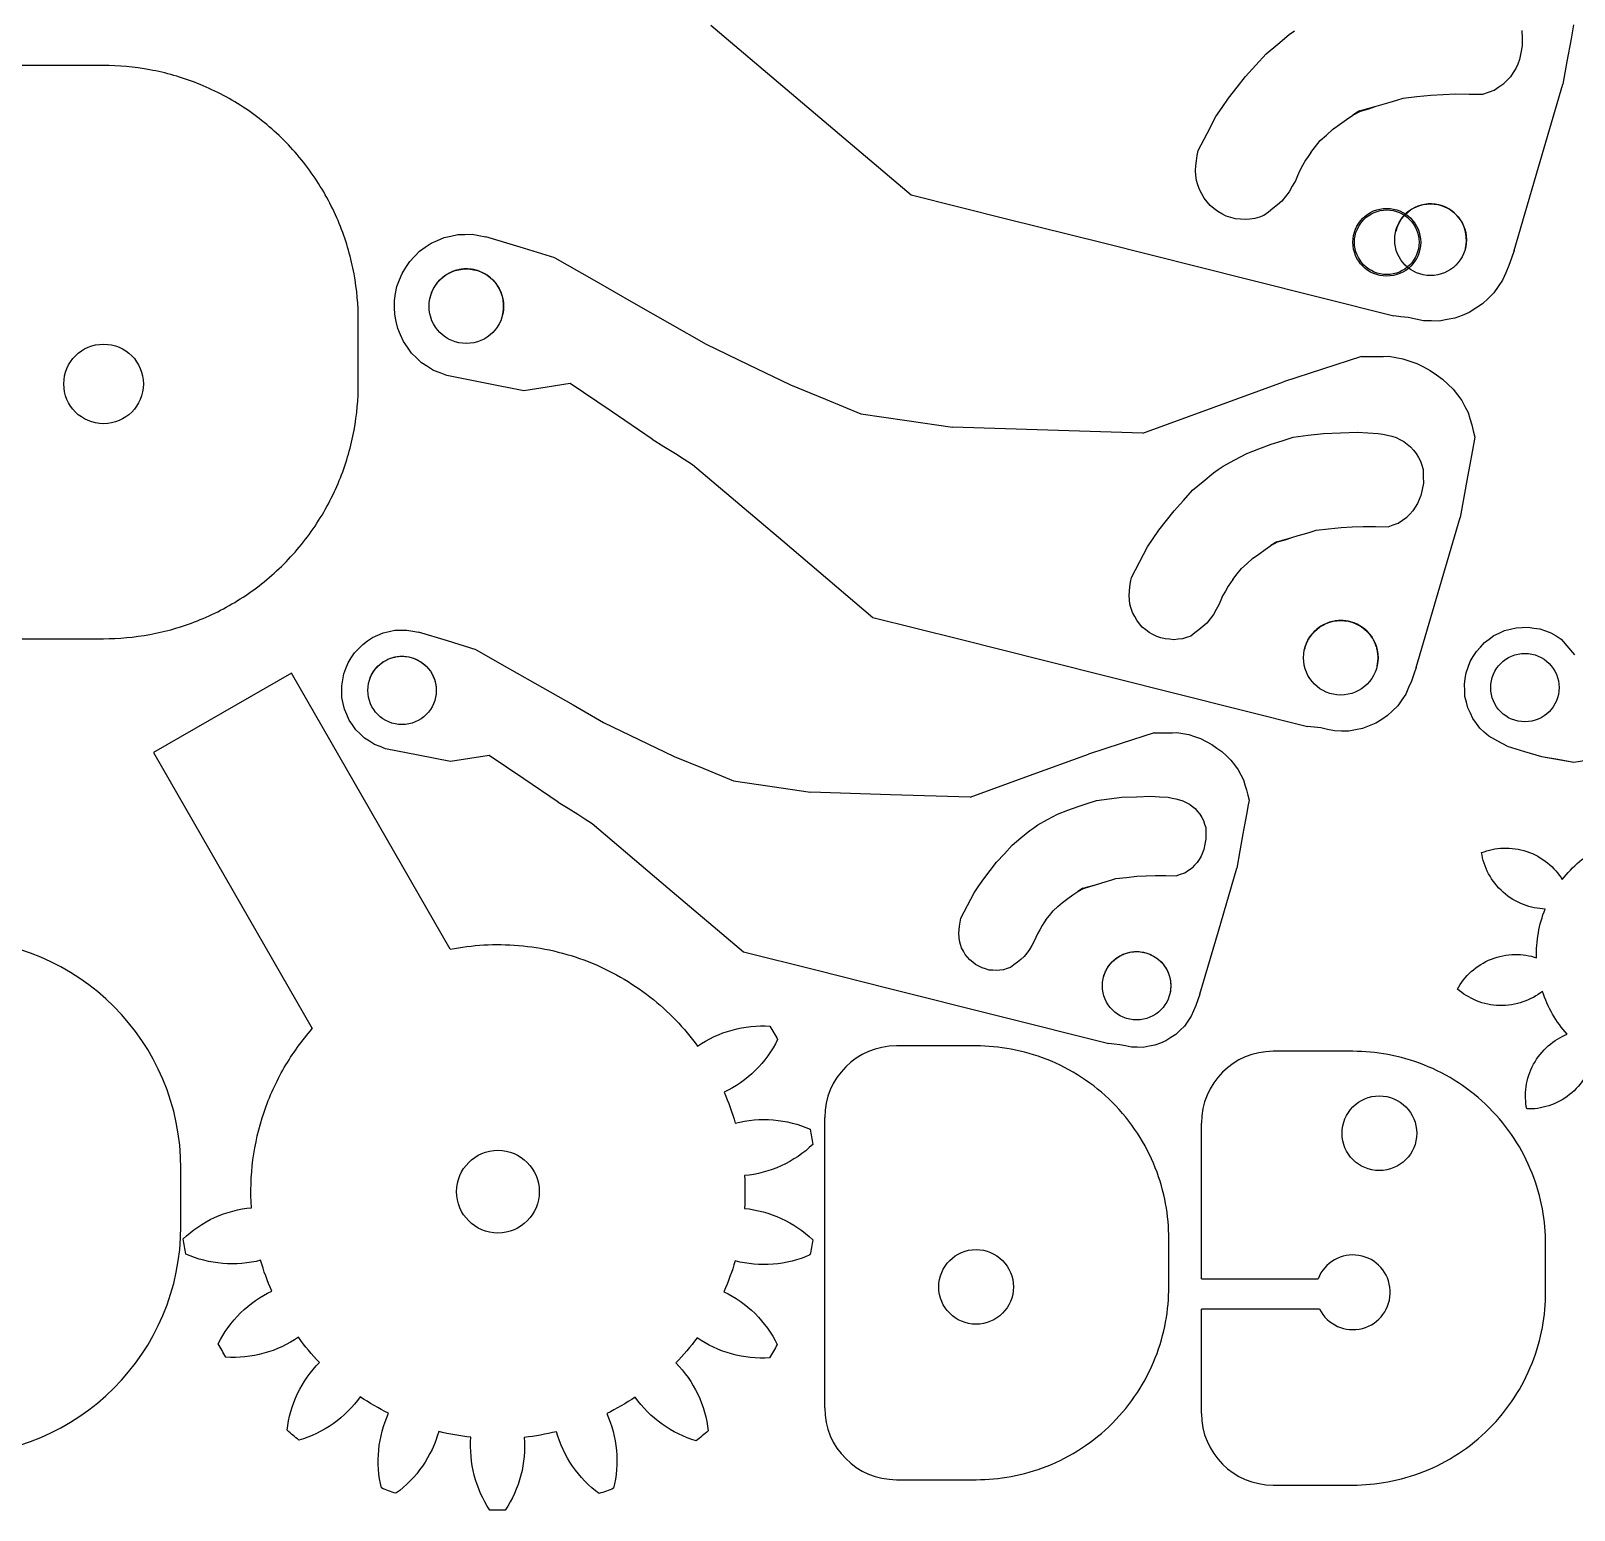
# Model space of a CAD drawing. Header units: inches. Extents: x 1.09 to 8.83, y 12.33 to 17.56.
# Drawn here: x 3.824 to 6.515, y 12.371 to 14.949 of the extents above; entities that cross this region are included whole.
import ezdxf

# ---------------------------------------------------------------- set-up
doc = ezdxf.new("R2010")
doc.units = ezdxf.units.IN
doc.header["$MEASUREMENT"] = 0
doc.linetypes.add('CENTERX2', pattern=[0.8, 0.5, -0.1, 0.1, -0.1])

msp = doc.modelspace()

# ---------------------------------------------------------------- linework, layer by layer
at = {"color": 7, "linetype": 'Continuous', "lineweight": 25}
for p, q in [((5.0098, 14.9588), (5.1844, 14.811)), ((6.5137, 14.9593), (6.5093, 14.9349)), ((5.9978, 14.9259), (6.018, 14.9428)), ((6.018, 14.9428), (6.0272, 14.9492)), ((6.4237, 14.9494), (6.4239, 14.9361)), ((6.4239, 14.9361), (6.424, 14.9228)), ((6.5093, 14.9349), (6.5021, 14.8956)), ((5.9596, 14.8893), (5.9775, 14.909)), ((5.9775, 14.909), (5.9978, 14.9259)), ((6.4217, 14.9109), (6.4193, 14.8991)), ((6.424, 14.9228), (6.4217, 14.9109)), ((3.9511, 14.8886), (3.7611, 14.8886)), ((5.9417, 14.8695), (5.9596, 14.8893)), ((6.413, 14.8833), (6.4084, 14.8762)), ((6.4162, 14.8912), (6.413, 14.8833)), ((6.4193, 14.8991), (6.4162, 14.8912)), ((6.5021, 14.8956), (6.495, 14.8563)), ((5.9123, 14.8318), (5.927, 14.8507)), ((5.927, 14.8507), (5.9417, 14.8695)), ((6.375, 14.8455), (6.3835, 14.8512)), ((6.3835, 14.8512), (6.3919, 14.857)), ((6.3978, 14.8631), (6.3919, 14.857)), ((6.4038, 14.8691), (6.3978, 14.8631)), ((6.4084, 14.8762), (6.4038, 14.8691)), ((6.4526, 14.7112), (6.495, 14.8563)), ((5.9012, 14.8156), (5.9123, 14.8318)), ((6.1819, 14.8213), (6.1941, 14.8248)), ((6.1941, 14.8248), (6.2053, 14.8284)), ((6.2053, 14.8284), (6.2164, 14.8319)), ((6.2164, 14.8319), (6.2406, 14.8345)), ((6.2406, 14.8345), (6.2649, 14.8371)), ((6.2649, 14.8371), (6.2863, 14.8381)), ((6.2863, 14.8381), (6.3077, 14.839)), ((6.3077, 14.839), (6.3317, 14.8388)), ((6.3317, 14.8388), (6.3556, 14.8386)), ((6.3556, 14.8386), (6.3653, 14.8421)), ((6.3653, 14.8421), (6.375, 14.8455)), ((5.1844, 14.811), (5.3589, 14.6633)), ((5.8747, 14.7701), (5.89, 14.7995)), ((5.89, 14.7995), (5.9012, 14.8156)), ((6.1176, 14.7948), (6.129, 14.8022)), ((6.1404, 14.8096), (6.129, 14.8022)), ((6.129, 14.8022), (6.1419, 14.8093)), ((6.1404, 14.8096), (6.1696, 14.8178)), ((6.1404, 14.8096), (6.1419, 14.8093)), ((6.1419, 14.8093), (6.1565, 14.8134)), ((6.1565, 14.8134), (6.1696, 14.8178)), ((6.1696, 14.8178), (6.1819, 14.8213)), ((5.8593, 14.7407), (5.8747, 14.7701)), ((6.0828, 14.7674), (6.0935, 14.7769)), ((6.0935, 14.7769), (6.1056, 14.7859)), ((6.1056, 14.7859), (6.1176, 14.7948)), ((6.0554, 14.7368), (6.0637, 14.7474)), ((6.0637, 14.7474), (6.0721, 14.7579)), ((6.0721, 14.7579), (6.0828, 14.7674)), ((5.8553, 14.7138), (5.856, 14.7223)), ((5.856, 14.7223), (5.8577, 14.7315)), ((5.8577, 14.7315), (5.8593, 14.7407)), ((6.0465, 14.7237), (6.041, 14.7142)), ((6.0509, 14.7302), (6.0465, 14.7237)), ((6.0554, 14.7368), (6.0509, 14.7302)), ((5.8545, 14.7054), (5.8553, 14.7138)), ((5.8554, 14.697), (5.8545, 14.7054)), ((5.8563, 14.6885), (5.8554, 14.697)), ((6.0321, 14.6962), (6.0286, 14.6878)), ((6.0356, 14.7047), (6.0321, 14.6962)), ((6.041, 14.7142), (6.0356, 14.7047)), ((6.4102, 14.5662), (6.4526, 14.7112)), ((5.3589, 14.6633), (5.5253, 14.6216)), ((5.8588, 14.6804), (5.8563, 14.6885)), ((5.8613, 14.6723), (5.8588, 14.6804)), ((5.8654, 14.6649), (5.8613, 14.6723)), ((5.8694, 14.6575), (5.8654, 14.6649)), ((6.0178, 14.6685), (6.0114, 14.6604)), ((6.0232, 14.6782), (6.0178, 14.6685)), ((6.0286, 14.6878), (6.0232, 14.6782)), ((5.8748, 14.651), (5.8694, 14.6575)), ((5.8802, 14.6445), (5.8748, 14.651)), ((5.8867, 14.6392), (5.8802, 14.6445)), ((5.8933, 14.6339), (5.8867, 14.6392)), ((5.9896, 14.6394), (5.9817, 14.6333)), ((5.9972, 14.6458), (5.9896, 14.6394)), ((6.0049, 14.6523), (5.9972, 14.6458)), ((6.0114, 14.6604), (6.0049, 14.6523)), ((5.5253, 14.6216), (5.6918, 14.5799)), ((5.9007, 14.63), (5.8933, 14.6339)), ((5.9082, 14.6261), (5.9007, 14.63)), ((5.9163, 14.6238), (5.9082, 14.6261)), ((5.9243, 14.6214), (5.9163, 14.6238)), ((5.9327, 14.6207), (5.9243, 14.6214)), ((5.9411, 14.62), (5.9327, 14.6207)), ((5.9495, 14.621), (5.9411, 14.62)), ((5.9578, 14.6219), (5.9495, 14.621)), ((5.9659, 14.6245), (5.9578, 14.6219)), ((5.9739, 14.6271), (5.9659, 14.6245)), ((5.9817, 14.6333), (5.9739, 14.6271)), ((4.522, 14.5788), (4.5333, 14.5838)), ((4.5333, 14.5838), (4.5446, 14.5887)), ((4.5446, 14.5887), (4.5566, 14.5913)), ((4.5566, 14.5913), (4.5687, 14.594)), ((4.5687, 14.594), (4.581, 14.5942)), ((4.581, 14.5942), (4.5933, 14.5944)), ((4.5933, 14.5944), (4.6054, 14.5923)), ((4.6054, 14.5923), (4.6176, 14.5901)), ((4.6775, 14.5719), (4.6176, 14.5901)), ((4.5018, 14.5648), (4.4847, 14.547)), ((4.4847, 14.547), (4.4932, 14.5559)), ((4.4932, 14.5559), (4.5018, 14.5648)), ((4.5018, 14.5648), (4.5119, 14.5718)), ((4.5119, 14.5718), (4.522, 14.5788)), ((4.7374, 14.5536), (4.6775, 14.5719)), ((5.6918, 14.5799), (5.9459, 14.5161)), ((6.4102, 14.5662), (6.4055, 14.553)), ((4.4714, 14.5263), (4.478, 14.5366)), ((4.478, 14.5366), (4.4847, 14.547)), ((4.478, 14.5366), (4.4847, 14.547)), ((4.4847, 14.547), (4.4847, 14.547)), ((4.7374, 14.5536), (4.8061, 14.5143)), ((6.4007, 14.5399), (6.3953, 14.5273)), ((6.4055, 14.553), (6.4007, 14.5399)), ((4.4602, 14.4912), (4.4624, 14.5033)), ((4.4624, 14.5033), (4.4669, 14.5148)), ((4.4669, 14.5148), (4.4714, 14.5263)), ((4.8061, 14.5143), (4.8748, 14.4751)), ((5.9459, 14.5161), (6.2, 14.4523)), ((6.3822, 14.5035), (6.3744, 14.4922)), ((6.3899, 14.5147), (6.3822, 14.5035)), ((6.3953, 14.5273), (6.3899, 14.5147)), ((4.4581, 14.4791), (4.4602, 14.4912)), ((4.4583, 14.4667), (4.4581, 14.4791)), ((4.8748, 14.4751), (4.9382, 14.439)), ((6.3646, 14.4827), (6.3548, 14.4731)), ((6.3744, 14.4922), (6.3646, 14.4827)), ((4.4585, 14.4544), (4.4583, 14.4667)), ((4.4612, 14.4424), (4.4585, 14.4544)), ((6.2127, 14.4508), (6.2, 14.4523)), ((6.2255, 14.4493), (6.2127, 14.4508)), ((6.2388, 14.4464), (6.2255, 14.4493)), ((6.3065, 14.4481), (6.293, 14.4457)), ((6.3192, 14.4532), (6.3065, 14.4481)), ((6.3319, 14.4583), (6.3192, 14.4532)), ((6.3433, 14.4657), (6.3319, 14.4583)), ((6.3548, 14.4731), (6.3433, 14.4657)), ((4.3951, 14.3336), (4.3951, 14.4446)), ((4.4638, 14.4304), (4.4612, 14.4424)), ((4.4687, 14.4191), (4.4638, 14.4304)), ((4.9382, 14.439), (5.0016, 14.403)), ((6.2522, 14.4435), (6.2388, 14.4464)), ((6.2659, 14.4434), (6.2522, 14.4435)), ((6.2796, 14.4432), (6.2659, 14.4434)), ((6.293, 14.4457), (6.2796, 14.4432)), ((4.4737, 14.4078), (4.4687, 14.4191)), ((4.4807, 14.3977), (4.4737, 14.4078)), ((4.4877, 14.3875), (4.4807, 14.3977)), ((5.0016, 14.403), (5.075, 14.3675)), ((4.4966, 14.379), (4.4877, 14.3875)), ((4.5055, 14.3705), (4.4966, 14.379)), ((4.5159, 14.3638), (4.5055, 14.3705)), ((5.075, 14.3675), (5.1484, 14.332)), ((6.1439, 14.3812), (6.0759, 14.3592)), ((6.1439, 14.3812), (6.1586, 14.3812)), ((6.1586, 14.3812), (6.1734, 14.3812)), ((6.1734, 14.3812), (6.1824, 14.3815)), ((6.1824, 14.3815), (6.1914, 14.3818)), ((6.1914, 14.3818), (6.2037, 14.3796)), ((6.2037, 14.3796), (6.216, 14.3775)), ((6.216, 14.3775), (6.2282, 14.3733)), ((6.2282, 14.3733), (6.2404, 14.3692)), ((6.2404, 14.3692), (6.252, 14.3632)), ((4.5262, 14.3572), (4.5159, 14.3638)), ((4.5377, 14.3527), (4.5262, 14.3572)), ((4.5492, 14.3482), (4.5377, 14.3527)), ((4.6165, 14.335), (4.5492, 14.3482)), ((6.0759, 14.3592), (6.0079, 14.3371)), ((6.252, 14.3632), (6.2637, 14.3572)), ((6.2637, 14.3572), (6.2744, 14.3497)), ((6.2744, 14.3497), (6.285, 14.3421)), ((6.285, 14.3421), (6.2943, 14.3332)), ((4.6839, 14.3218), (4.6165, 14.335)), ((4.7241, 14.328), (4.6839, 14.3218)), ((4.7642, 14.3343), (4.7241, 14.328)), ((4.8358, 14.2859), (4.7642, 14.3343)), ((5.1484, 14.332), (5.2098, 14.3069)), ((5.8852, 14.2924), (6.0079, 14.3371)), ((6.2943, 14.3332), (6.3036, 14.3244)), ((6.3036, 14.3244), (6.3111, 14.3145)), ((6.3111, 14.3145), (6.3186, 14.3047)), ((4.9074, 14.2374), (4.8358, 14.2859)), ((5.2098, 14.3069), (5.2712, 14.2818)), ((5.7626, 14.2477), (5.8852, 14.2924)), ((6.3186, 14.3047), (6.3241, 14.2942)), ((6.3241, 14.2942), (6.3296, 14.2838)), ((5.2712, 14.2818), (5.3512, 14.2699)), ((5.3512, 14.2699), (5.4312, 14.258)), ((6.3296, 14.2838), (6.3328, 14.2732)), ((6.3328, 14.2732), (6.336, 14.2626)), ((6.336, 14.2626), (6.3386, 14.2519)), ((4.9074, 14.2374), (4.9278, 14.2248)), ((5.5969, 14.2528), (5.4312, 14.258)), ((5.7626, 14.2477), (5.5969, 14.2528)), ((5.9863, 14.2284), (6.0055, 14.2346)), ((6.0055, 14.2346), (6.0248, 14.2409)), ((6.0248, 14.2409), (6.0511, 14.2442)), ((6.0511, 14.2442), (6.0775, 14.2475)), ((6.0775, 14.2475), (6.1074, 14.2486)), ((6.1074, 14.2486), (6.1372, 14.2496)), ((6.1372, 14.2496), (6.1552, 14.2485)), ((6.1552, 14.2485), (6.1732, 14.2473)), ((6.1732, 14.2473), (6.1814, 14.2459)), ((6.1814, 14.2459), (6.1895, 14.2445)), ((6.1895, 14.2445), (6.1968, 14.2424)), ((6.1968, 14.2424), (6.2041, 14.2404)), ((6.2041, 14.2404), (6.2108, 14.2369)), ((6.2108, 14.2369), (6.2176, 14.2334)), ((6.2176, 14.2334), (6.2235, 14.2287)), ((6.3386, 14.2519), (6.3413, 14.2411)), ((6.3413, 14.2411), (6.3389, 14.2283)), ((4.9278, 14.2248), (4.9482, 14.2122)), ((4.9482, 14.2122), (4.963, 14.2026)), ((5.9232, 14.2014), (5.9439, 14.2126)), ((5.9439, 14.2126), (5.9651, 14.2205)), ((5.9651, 14.2205), (5.9863, 14.2284)), ((6.2235, 14.2287), (6.2295, 14.224)), ((6.2295, 14.224), (6.2344, 14.2182)), ((6.2344, 14.2182), (6.2393, 14.2124)), ((6.2393, 14.2124), (6.243, 14.2057)), ((6.243, 14.2057), (6.2468, 14.1991)), ((6.3366, 14.2155), (6.3326, 14.1935)), ((6.3389, 14.2283), (6.3366, 14.2155)), ((4.963, 14.2026), (4.9777, 14.193)), ((4.9777, 14.193), (5.1349, 14.0599)), ((5.8677, 14.1634), (5.886, 14.1786)), ((5.886, 14.1786), (5.8943, 14.1844)), ((5.8943, 14.1844), (5.9026, 14.1902)), ((5.9026, 14.1902), (5.9232, 14.2014)), ((6.2468, 14.1991), (6.2491, 14.1918)), ((6.2491, 14.1918), (6.2515, 14.1845)), ((6.2515, 14.1845), (6.2516, 14.1725)), ((6.3326, 14.1935), (6.3286, 14.1715)), ((5.8495, 14.1482), (5.8677, 14.1634)), ((6.2518, 14.1606), (6.2497, 14.1499)), ((6.2516, 14.1725), (6.2518, 14.1606)), ((6.3286, 14.1715), (6.3221, 14.1361)), ((5.8172, 14.1126), (5.8334, 14.1304)), ((5.8334, 14.1304), (5.8495, 14.1482)), ((6.2418, 14.1251), (6.2377, 14.1187)), ((6.2447, 14.1322), (6.2418, 14.1251)), ((6.2475, 14.1393), (6.2447, 14.1322)), ((6.2497, 14.1499), (6.2475, 14.1393)), ((6.3221, 14.1361), (6.3157, 14.1007)), ((5.804, 14.0956), (5.8172, 14.1126)), ((6.2152, 14.0961), (6.2229, 14.1013)), ((6.2282, 14.1068), (6.2229, 14.1013)), ((6.2335, 14.1122), (6.2282, 14.1068)), ((6.2377, 14.1187), (6.2335, 14.1122)), ((6.2775, 13.97), (6.3157, 14.1007)), ((5.7807, 14.0641), (5.7908, 14.0786)), ((5.7908, 14.0786), (5.804, 14.0956)), ((6.0336, 14.0692), (6.0446, 14.0724)), ((6.0446, 14.0724), (6.0547, 14.0755)), ((6.0547, 14.0755), (6.0647, 14.0787)), ((6.0647, 14.0787), (6.0866, 14.0811)), ((6.0866, 14.0811), (6.1084, 14.0834)), ((6.1084, 14.0834), (6.1277, 14.0843)), ((6.1277, 14.0843), (6.147, 14.0851)), ((6.147, 14.0851), (6.1686, 14.0849)), ((6.1686, 14.0849), (6.1902, 14.0848)), ((6.1902, 14.0848), (6.1989, 14.0879)), ((6.1989, 14.0879), (6.2076, 14.0909)), ((6.2076, 14.0909), (6.2152, 14.0961)), ((5.1349, 14.0599), (5.2922, 13.9268)), ((5.7568, 14.023), (5.7707, 14.0495)), ((5.7707, 14.0495), (5.7807, 14.0641)), ((5.9649, 14.0372), (5.9757, 14.0452)), ((5.9757, 14.0452), (5.986, 14.0519)), ((5.9963, 14.0586), (5.986, 14.0519)), ((5.986, 14.0519), (5.9976, 14.0584)), ((5.9963, 14.0586), (6.0225, 14.066)), ((5.9963, 14.0586), (5.9976, 14.0584)), ((5.9976, 14.0584), (6.0108, 14.0621)), ((6.0108, 14.0621), (6.0225, 14.066)), ((6.0225, 14.066), (6.0336, 14.0692)), ((5.743, 13.9965), (5.7568, 14.023)), ((5.9347, 14.0121), (5.9444, 14.0206)), ((5.9444, 14.0206), (5.954, 14.0292)), ((5.954, 14.0292), (5.9649, 14.0372)), ((5.7415, 13.9883), (5.743, 13.9965)), ((5.9196, 13.993), (5.9156, 13.9871)), ((5.9196, 13.993), (5.9272, 14.0026)), ((5.9272, 14.0026), (5.9347, 14.0121)), ((5.7387, 13.9647), (5.7394, 13.9724)), ((5.7395, 13.9571), (5.7387, 13.9647)), ((5.7394, 13.9724), (5.7401, 13.98)), ((5.7401, 13.98), (5.7415, 13.9883)), ((5.9019, 13.9641), (5.8987, 13.9565)), ((5.9067, 13.9727), (5.9019, 13.9641)), ((5.9116, 13.9812), (5.9067, 13.9727)), ((5.9156, 13.9871), (5.9116, 13.9812)), ((6.2393, 13.8393), (6.2775, 13.97)), ((5.7403, 13.9495), (5.7395, 13.9571)), ((5.7426, 13.9423), (5.7403, 13.9495)), ((5.7448, 13.935), (5.7426, 13.9423)), ((5.8907, 13.9402), (5.8858, 13.9315)), ((5.8955, 13.9489), (5.8907, 13.9402)), ((5.8987, 13.9565), (5.8955, 13.9489)), ((5.2922, 13.9268), (5.4421, 13.8892)), ((5.7485, 13.9283), (5.7448, 13.935)), ((5.7521, 13.9216), (5.7485, 13.9283)), ((5.7569, 13.9157), (5.7521, 13.9216)), ((5.7618, 13.9099), (5.7569, 13.9157)), ((5.7677, 13.9051), (5.7618, 13.9099)), ((5.8673, 13.9111), (5.8604, 13.9053)), ((5.8742, 13.9169), (5.8673, 13.9111)), ((5.88, 13.9242), (5.8742, 13.9169)), ((5.8858, 13.9315), (5.88, 13.9242)), ((6.4136, 13.9088), (6.4239, 13.9093)), ((6.4239, 13.9093), (6.4343, 13.9097)), ((6.4343, 13.9097), (6.4445, 13.9082)), ((3.1741, 13.8896), (3.9511, 13.8896)), ((4.4028, 13.8797), (4.4113, 13.8856)), ((4.4113, 13.8856), (4.4198, 13.8915)), ((4.4198, 13.8915), (4.4293, 13.8957)), ((4.4293, 13.8957), (4.4387, 13.8998)), ((4.4387, 13.8998), (4.4489, 13.902)), ((4.4489, 13.902), (4.459, 13.9042)), ((4.459, 13.9042), (4.4693, 13.9044)), ((4.4693, 13.9044), (4.4797, 13.9046)), ((4.4797, 13.9046), (4.4899, 13.9028)), ((4.4899, 13.9028), (4.5, 13.901)), ((4.5504, 13.8857), (4.5, 13.901)), ((4.6007, 13.8703), (4.5504, 13.8857)), ((5.4421, 13.8892), (5.5921, 13.8517)), ((5.7736, 13.9004), (5.7677, 13.9051)), ((5.7803, 13.8969), (5.7736, 13.9004)), ((5.787, 13.8933), (5.7803, 13.8969)), ((5.7943, 13.8912), (5.787, 13.8933)), ((5.8016, 13.8891), (5.7943, 13.8912)), ((5.8091, 13.8885), (5.8016, 13.8891)), ((5.8167, 13.8878), (5.8091, 13.8885)), ((5.8242, 13.8887), (5.8167, 13.8878)), ((5.8318, 13.8895), (5.8242, 13.8887)), ((5.839, 13.8919), (5.8318, 13.8895)), ((5.8462, 13.8942), (5.839, 13.8919)), ((5.8533, 13.8998), (5.8462, 13.8942)), ((5.8604, 13.9053), (5.8533, 13.8998)), ((6.3511, 13.8751), (6.3581, 13.8827)), ((6.3581, 13.8827), (6.3664, 13.8889)), ((6.3664, 13.8889), (6.3748, 13.895)), ((6.3748, 13.895), (6.3841, 13.8994)), ((6.3841, 13.8994), (6.3935, 13.9038)), ((6.3935, 13.9038), (6.4035, 13.9063)), ((6.4035, 13.9063), (6.4136, 13.9088)), ((6.4445, 13.9082), (6.4547, 13.9067)), ((6.4547, 13.9067), (6.4645, 13.9031)), ((6.4645, 13.9031), (6.4742, 13.8996)), ((6.4742, 13.8996), (6.4831, 13.8943)), ((6.4831, 13.8943), (6.4919, 13.8889)), ((6.4919, 13.8889), (6.5154, 13.8614)), ((4.3773, 13.8474), (4.3828, 13.8561)), ((4.3828, 13.8561), (4.3884, 13.8648)), ((4.3828, 13.8561), (4.3884, 13.8648)), ((4.4028, 13.8797), (4.3884, 13.8648)), ((4.3884, 13.8648), (4.3956, 13.8722)), ((4.3884, 13.8648), (4.3884, 13.8648)), ((4.3956, 13.8722), (4.4028, 13.8797)), ((4.6007, 13.8703), (4.6584, 13.8373)), ((6.3335, 13.8497), (6.3388, 13.8586)), ((6.3388, 13.8586), (6.3442, 13.8674)), ((6.3442, 13.8674), (6.3511, 13.8751)), ((4.2786, 13.8294), (4.0381, 13.691)), ((4.5554, 13.3484), (4.2786, 13.8294)), ((4.3697, 13.8281), (4.3735, 13.8377)), ((4.3735, 13.8377), (4.3773, 13.8474)), ((4.6584, 13.8373), (4.7161, 13.8044)), ((5.5921, 13.8517), (5.821, 13.7942)), ((6.2393, 13.8393), (6.235, 13.8275)), ((6.3249, 13.82), (6.3264, 13.8302)), ((6.3264, 13.8302), (6.3299, 13.84)), ((6.3299, 13.84), (6.3335, 13.8497)), ((4.3661, 13.8077), (4.3679, 13.8179)), ((4.3663, 13.7974), (4.3661, 13.8077)), ((4.3679, 13.8179), (4.3697, 13.8281)), ((4.4133, 13.8132), (4.4139, 13.8156)), ((4.7161, 13.8044), (4.7694, 13.7741)), ((6.2259, 13.8043), (6.221, 13.793)), ((6.2308, 13.8156), (6.2259, 13.8043)), ((6.235, 13.8275), (6.2308, 13.8156)), ((6.3233, 13.8098), (6.3249, 13.82)), ((6.3238, 13.7994), (6.3233, 13.8098)), ((4.3664, 13.787), (4.3663, 13.7974)), ((4.3687, 13.7769), (4.3664, 13.787)), ((4.3709, 13.7668), (4.3687, 13.7769)), ((5.821, 13.7942), (6.05, 13.7368)), ((6.2141, 13.7828), (6.2071, 13.7727)), ((6.221, 13.793), (6.2141, 13.7828)), ((6.3243, 13.7891), (6.3238, 13.7994)), ((6.3268, 13.779), (6.3243, 13.7891)), ((6.3293, 13.769), (6.3268, 13.779)), ((4.375, 13.7573), (4.3709, 13.7668)), ((4.3792, 13.7478), (4.375, 13.7573)), ((4.3851, 13.7393), (4.3792, 13.7478)), ((4.7694, 13.7741), (4.8226, 13.7438)), ((6.1791, 13.7488), (6.1687, 13.7421)), ((6.1894, 13.7555), (6.1791, 13.7488)), ((6.1982, 13.7641), (6.1894, 13.7555)), ((6.2071, 13.7727), (6.1982, 13.7641)), ((6.3337, 13.7596), (6.3293, 13.769)), ((6.3381, 13.7503), (6.3337, 13.7596)), ((6.3442, 13.7419), (6.3381, 13.7503)), ((4.391, 13.7308), (4.3851, 13.7393)), ((4.3984, 13.7237), (4.391, 13.7308)), ((4.4059, 13.7165), (4.3984, 13.7237)), ((4.8226, 13.7438), (4.8843, 13.714)), ((5.7822, 13.7255), (5.725, 13.707)), ((5.7822, 13.7255), (5.7946, 13.7255)), ((5.7946, 13.7255), (5.807, 13.7255)), ((5.807, 13.7255), (5.8145, 13.7257)), ((5.8145, 13.7257), (5.8221, 13.726)), ((5.8221, 13.726), (5.8324, 13.7242)), ((5.8324, 13.7242), (5.8427, 13.7224)), ((5.8427, 13.7224), (5.8529, 13.7189)), ((6.0614, 13.7354), (6.05, 13.7368)), ((6.0729, 13.734), (6.0614, 13.7354)), ((6.0849, 13.7314), (6.0729, 13.734)), ((6.097, 13.7288), (6.0849, 13.7314)), ((6.1093, 13.7287), (6.097, 13.7288)), ((6.1216, 13.7285), (6.1093, 13.7287)), ((6.1337, 13.7307), (6.1216, 13.7285)), ((6.1458, 13.733), (6.1337, 13.7307)), ((6.1573, 13.7375), (6.1458, 13.733)), ((6.1687, 13.7421), (6.1573, 13.7375)), ((6.3504, 13.7336), (6.3442, 13.7419)), ((6.358, 13.7266), (6.3504, 13.7336)), ((6.3657, 13.7197), (6.358, 13.7266)), ((4.4146, 13.7109), (4.4059, 13.7165)), ((4.4233, 13.7053), (4.4146, 13.7109)), ((4.433, 13.7015), (4.4233, 13.7053)), ((4.4426, 13.6978), (4.433, 13.7015)), ((4.4992, 13.6867), (4.4426, 13.6978)), ((4.8843, 13.714), (4.946, 13.6842)), ((5.725, 13.707), (5.6679, 13.6885)), ((5.8529, 13.7189), (5.8632, 13.7154)), ((5.8632, 13.7154), (5.873, 13.7104)), ((5.873, 13.7104), (5.8828, 13.7054)), ((5.8828, 13.7054), (5.8918, 13.699)), ((5.8918, 13.699), (5.9007, 13.6927)), ((6.3816, 13.7109), (6.3657, 13.7197)), ((6.3976, 13.7022), (6.3816, 13.7109)), ((6.3976, 13.7022), (6.4278, 13.6932)), ((4.0381, 13.691), (4.3149, 13.2099)), ((4.5557, 13.6756), (4.4992, 13.6867)), ((4.5895, 13.6809), (4.5557, 13.6756)), ((4.6233, 13.6861), (4.5895, 13.6809)), ((4.6834, 13.6454), (4.6233, 13.6861)), ((4.946, 13.6842), (4.9975, 13.6631)), ((5.5649, 13.6509), (5.6679, 13.6885)), ((5.9007, 13.6927), (5.9085, 13.6852)), ((5.9085, 13.6852), (5.9163, 13.6778)), ((5.9163, 13.6778), (5.9226, 13.6695)), ((5.9226, 13.6695), (5.9289, 13.6612)), ((6.4278, 13.6932), (6.4579, 13.6842)), ((6.4278, 13.6932), (6.4579, 13.6842)), ((6.4579, 13.6842), (6.4859, 13.6794)), ((6.4579, 13.6842), (6.4579, 13.6842)), ((6.4579, 13.6842), (6.5138, 13.6745)), ((6.4859, 13.6794), (6.5138, 13.6745)), ((6.5138, 13.6745), (6.5364, 13.6778)), ((4.7435, 13.6047), (4.6834, 13.6454)), ((4.9975, 13.6631), (5.0491, 13.642)), ((5.0491, 13.642), (5.1163, 13.632)), ((5.4619, 13.6133), (5.5649, 13.6509)), ((5.9289, 13.6612), (5.9335, 13.6525)), ((5.9335, 13.6525), (5.9381, 13.6437)), ((5.9381, 13.6437), (5.9408, 13.6348)), ((5.1163, 13.632), (5.1835, 13.622)), ((5.3227, 13.6177), (5.1835, 13.622)), ((5.4619, 13.6133), (5.3227, 13.6177)), ((5.7042, 13.6104), (5.7264, 13.6132)), ((5.7264, 13.6132), (5.7515, 13.6141)), ((5.7515, 13.6141), (5.7766, 13.615)), ((5.7766, 13.615), (5.7917, 13.614)), ((5.7917, 13.614), (5.8068, 13.6131)), ((5.9408, 13.6348), (5.9435, 13.6259)), ((5.9435, 13.6259), (5.9457, 13.6169)), ((5.9457, 13.6169), (5.9479, 13.6079)), ((4.7435, 13.6047), (4.7607, 13.5941)), ((4.7607, 13.5941), (4.7778, 13.5835)), ((5.6141, 13.5839), (5.6319, 13.5905)), ((5.6319, 13.5905), (5.6498, 13.5971)), ((5.6498, 13.5971), (5.6659, 13.6024)), ((5.6659, 13.6024), (5.6821, 13.6076)), ((5.6821, 13.6076), (5.7042, 13.6104)), ((5.8068, 13.6131), (5.8136, 13.6118)), ((5.8136, 13.6118), (5.8205, 13.6106)), ((5.8205, 13.6106), (5.8266, 13.6089)), ((5.8266, 13.6089), (5.8327, 13.6072)), ((5.8327, 13.6072), (5.8384, 13.6043)), ((5.8384, 13.6043), (5.8441, 13.6014)), ((5.8441, 13.6014), (5.8491, 13.5974)), ((5.8491, 13.5974), (5.8541, 13.5935)), ((5.8541, 13.5935), (5.8582, 13.5886)), ((5.8582, 13.5886), (5.8623, 13.5837)), ((5.944, 13.5863), (5.9407, 13.5678)), ((5.946, 13.5971), (5.944, 13.5863)), ((5.9479, 13.6079), (5.946, 13.5971)), ((4.7778, 13.5835), (4.7902, 13.5755)), ((4.7902, 13.5755), (4.8026, 13.5674)), ((4.8026, 13.5674), (4.9346, 13.4556)), ((5.5655, 13.5554), (5.5725, 13.5602)), ((5.5725, 13.5602), (5.5795, 13.5651)), ((5.5795, 13.5651), (5.5968, 13.5745)), ((5.5968, 13.5745), (5.6141, 13.5839)), ((5.8623, 13.5837), (5.8655, 13.5781)), ((5.8655, 13.5781), (5.8686, 13.5725)), ((5.8686, 13.5725), (5.8705, 13.5664)), ((5.8705, 13.5664), (5.8725, 13.5603)), ((5.8725, 13.5603), (5.8726, 13.5502)), ((5.9407, 13.5678), (5.9373, 13.5493)), ((5.5349, 13.5298), (5.5502, 13.5426)), ((5.5502, 13.5426), (5.5655, 13.5554)), ((5.8728, 13.5402), (5.871, 13.5312)), ((5.8726, 13.5502), (5.8728, 13.5402)), ((5.9373, 13.5493), (5.9319, 13.5196)), ((5.5077, 13.4999), (5.5213, 13.5148)), ((5.5213, 13.5148), (5.5349, 13.5298)), ((5.8644, 13.5103), (5.8609, 13.505)), ((5.8668, 13.5163), (5.8644, 13.5103)), ((5.8692, 13.5223), (5.8668, 13.5163)), ((5.871, 13.5312), (5.8692, 13.5223)), ((5.9319, 13.5196), (5.9265, 13.4898)), ((5.4856, 13.4713), (5.4967, 13.4856)), ((5.4967, 13.4856), (5.5077, 13.4999)), ((5.821, 13.4765), (5.8284, 13.4791)), ((5.8284, 13.4791), (5.8357, 13.4817)), ((5.8357, 13.4817), (5.8421, 13.486)), ((5.8421, 13.486), (5.8485, 13.4904)), ((5.853, 13.495), (5.8485, 13.4904)), ((5.8574, 13.4996), (5.853, 13.495)), ((5.8609, 13.505), (5.8574, 13.4996)), ((5.8944, 13.3801), (5.9265, 13.4898)), ((4.9346, 13.4556), (5.0667, 13.3438)), ((5.4686, 13.4469), (5.4771, 13.4591)), ((5.4771, 13.4591), (5.4856, 13.4713)), ((5.6582, 13.4545), (5.6495, 13.4489)), ((5.6495, 13.4489), (5.6593, 13.4543)), ((5.6582, 13.4545), (5.6802, 13.4607)), ((5.6582, 13.4545), (5.6593, 13.4543)), ((5.6593, 13.4543), (5.6703, 13.4574)), ((5.6703, 13.4574), (5.6802, 13.4607)), ((5.6802, 13.4607), (5.6895, 13.4634)), ((5.6895, 13.4634), (5.6988, 13.4661)), ((5.6988, 13.4661), (5.7072, 13.4687)), ((5.7072, 13.4687), (5.7156, 13.4714)), ((5.7156, 13.4714), (5.734, 13.4734)), ((5.734, 13.4734), (5.7524, 13.4754)), ((5.7524, 13.4754), (5.7686, 13.4761)), ((5.7686, 13.4761), (5.7848, 13.4768)), ((5.7848, 13.4768), (5.8029, 13.4767)), ((5.8029, 13.4767), (5.821, 13.4765)), ((5.457, 13.4246), (5.4686, 13.4469)), ((5.6145, 13.4226), (5.6227, 13.4298)), ((5.6227, 13.4298), (5.6318, 13.4366)), ((5.6318, 13.4366), (5.6409, 13.4433)), ((5.6409, 13.4433), (5.6495, 13.4489)), ((5.4442, 13.3954), (5.4454, 13.4024)), ((5.4454, 13.4024), (5.457, 13.4246)), ((5.5938, 13.3994), (5.5904, 13.3945)), ((5.5938, 13.3994), (5.6001, 13.4074)), ((5.6001, 13.4074), (5.6064, 13.4154)), ((5.6064, 13.4154), (5.6145, 13.4226)), ((5.4418, 13.3757), (5.4424, 13.3821)), ((5.4425, 13.3693), (5.4418, 13.3757)), ((5.4424, 13.3821), (5.4429, 13.3885)), ((5.4429, 13.3885), (5.4442, 13.3954)), ((5.5789, 13.3751), (5.5762, 13.3688)), ((5.5829, 13.3823), (5.5789, 13.3751)), ((5.587, 13.3895), (5.5829, 13.3823)), ((5.5904, 13.3945), (5.587, 13.3895)), ((5.8623, 13.2703), (5.8944, 13.3801)), ((5.4432, 13.3629), (5.4425, 13.3693)), ((5.445, 13.3568), (5.4432, 13.3629)), ((5.4469, 13.3507), (5.445, 13.3568)), ((5.45, 13.345), (5.4469, 13.3507)), ((5.453, 13.3394), (5.45, 13.345)), ((5.5654, 13.3478), (5.5605, 13.3416)), ((5.5695, 13.3551), (5.5654, 13.3478)), ((5.5735, 13.3624), (5.5695, 13.3551)), ((5.5762, 13.3688), (5.5735, 13.3624)), ((5.0667, 13.3438), (5.1927, 13.3123)), ((5.4571, 13.3345), (5.453, 13.3394)), ((5.4612, 13.3296), (5.4571, 13.3345)), ((5.4662, 13.3256), (5.4612, 13.3296)), ((5.4711, 13.3216), (5.4662, 13.3256)), ((5.4768, 13.3187), (5.4711, 13.3216)), ((5.4824, 13.3157), (5.4768, 13.3187)), ((5.5381, 13.3211), (5.5321, 13.3164)), ((5.544, 13.3258), (5.5381, 13.3211)), ((5.5498, 13.3306), (5.544, 13.3258)), ((5.5556, 13.3355), (5.5498, 13.3306)), ((5.5605, 13.3416), (5.5556, 13.3355)), ((5.1927, 13.3123), (5.3187, 13.2807)), ((5.4885, 13.3139), (5.4824, 13.3157)), ((5.4946, 13.3121), (5.4885, 13.3139)), ((5.501, 13.3116), (5.4946, 13.3121)), ((5.5073, 13.3111), (5.501, 13.3116)), ((5.5136, 13.3118), (5.5073, 13.3111)), ((5.52, 13.3125), (5.5136, 13.3118)), ((5.5261, 13.3145), (5.52, 13.3125)), ((5.5321, 13.3164), (5.5261, 13.3145)), ((5.3187, 13.2807), (5.511, 13.2324)), ((5.8623, 13.2703), (5.8587, 13.2604)), ((5.8511, 13.2409), (5.847, 13.2314)), ((5.8552, 13.2504), (5.8511, 13.2409)), ((5.8587, 13.2604), (5.8552, 13.2504)), ((5.511, 13.2324), (5.7033, 13.1842)), ((5.8352, 13.2143), (5.8278, 13.2071)), ((5.8411, 13.2229), (5.8352, 13.2143)), ((5.847, 13.2314), (5.8411, 13.2229)), ((5.7129, 13.183), (5.7033, 13.1842)), ((5.7225, 13.1818), (5.7129, 13.183)), ((5.7934, 13.1848), (5.7838, 13.181)), ((5.803, 13.1887), (5.7934, 13.1848)), ((5.8117, 13.1943), (5.803, 13.1887)), ((5.8204, 13.1999), (5.8117, 13.1943)), ((5.8278, 13.2071), (5.8204, 13.1999)), ((5.4721, 13.1798), (5.3331, 13.1798)), ((5.7326, 13.1797), (5.7225, 13.1818)), ((5.7427, 13.1775), (5.7326, 13.1797)), ((5.7531, 13.1774), (5.7427, 13.1775)), ((5.7634, 13.1772), (5.7531, 13.1774)), ((5.7736, 13.1791), (5.7634, 13.1772)), ((5.7838, 13.181), (5.7736, 13.1791)), ((6.1289, 13.1704), (5.9899, 13.1704)), ((5.2081, 12.5488), (5.2081, 13.0548)), ((5.8649, 12.774), (5.8649, 13.0454)), ((4.0859, 12.8659), (4.0859, 12.9659)), ((5.8081, 12.7598), (5.8081, 12.8438)), ((6.4649, 12.7504), (6.4649, 12.8344)), ((5.8649, 12.774), (6.0683, 12.774)), ((6.0708, 12.7211), (5.8649, 12.7211)), ((5.8649, 12.5394), (5.8649, 12.7211)), ((5.3331, 12.4238), (5.4721, 12.4238)), ((5.9899, 12.4144), (6.1289, 12.4144))]:
    msp.add_line(p, q, dxfattribs=at)
at = {"color": 7, "linetype": 'CENTERX2'}
msp.add_circle((6.188, 14.5806), 0.0591, dxfattribs=at)
at = {"color": 7, "linetype": 'Continuous'}
msp.add_circle((6.188, 14.5806), 0.0563, dxfattribs=at)
at = {"color": 7, "linetype": 'Continuous', "lineweight": 25}
for centre, radius in [((6.2643, 14.585), 0.0625), ((4.5834, 14.4691), 0.065), ((3.9511, 14.3336), 0.0694), ((6.1078, 13.8563), 0.065), ((4.4713, 13.7994), 0.0596), ((6.4288, 13.8043), 0.0596), ((5.7519, 13.2846), 0.0596), ((6.1751, 13.0276), 0.0651), ((4.6385, 12.9258), 0.0721), ((5.4721, 12.7598), 0.0651)]:
    msp.add_circle(centre, radius, dxfattribs=at)
for centre, radius, start, end in [((6.2643, 14.585), 0.0625, 346.5981, 166.5981), ((4.5834, 14.4691), 0.065, 115.269, 123.4738), ((4.5834, 14.4691), 0.065, 108.6355, 115.269), ((4.5834, 14.4691), 0.065, 104.0185, 108.6355), ((4.5834, 14.4691), 0.065, 97.386, 104.0185), ((4.5834, 14.4691), 0.065, 93.5988, 97.386), ((4.5834, 14.4691), 0.065, 86.1355, 93.5988), ((4.5834, 14.4691), 0.065, 82.3493, 86.1355), ((4.5834, 14.4691), 0.065, 74.8861, 82.3493), ((4.5834, 14.4691), 0.065, 64.9412, 74.8861), ((4.5834, 14.4691), 0.065, 55.9733, 64.9412), ((4.5834, 14.4691), 0.065, 143.6912, 152.9667), ((4.5834, 14.4691), 0.065, 134.7237, 143.6912), ((4.5834, 14.4691), 0.065, 132.4411, 134.7237), ((4.5834, 14.4691), 0.065, 123.4738, 132.4411), ((4.5834, 14.4691), 0.065, 43.4659, 55.9733), ((4.5834, 14.4691), 0.065, 41.124, 43.4659), ((4.5834, 14.4691), 0.065, 33.3619, 41.124), ((4.5834, 14.4691), 0.065, 24.4259, 33.3619), ((4.5834, 14.4691), 0.065, 164.2168, 166.5981), ((4.5834, 14.4691), 0.065, 154.9411, 164.2168), ((4.5834, 14.4691), 0.065, 152.9667, 154.9411), ((4.5834, 14.4691), 0.065, 14.88, 24.4259), ((4.5834, 14.4691), 0.065, 5.0146, 14.88), ((4.5834, 14.4691), 0.065, 4.568, 5.0146), ((4.5834, 14.4691), 0.065, 354.5381, 4.568), ((4.5834, 14.4691), 0.065, 346.5981, 354.5381), ((6.1078, 13.8563), 0.065, 119.9961, 129.7438), ((6.1078, 13.8563), 0.065, 119.1258, 119.9961), ((6.1078, 13.8563), 0.065, 118.2718, 119.1258), ((6.1078, 13.8563), 0.065, 117.5207, 118.2718), ((6.1078, 13.8563), 0.065, 107.6767, 117.5207), ((6.1078, 13.8563), 0.065, 98.0024, 107.6767), ((6.1078, 13.8563), 0.065, 88.7137, 98.0024), ((6.1078, 13.8563), 0.065, 80.1908, 88.7137), ((6.1078, 13.8563), 0.065, 73.1681, 80.1908), ((6.1078, 13.8563), 0.065, 68.932, 73.1681), ((6.1078, 13.8563), 0.065, 30.965, 68.932), ((6.1078, 13.8563), 0.065, 150.6485, 160.4778), ((6.1078, 13.8563), 0.065, 150.2149, 150.6485), ((6.1078, 13.8563), 0.065, 140.3408, 150.2149), ((6.1078, 13.8563), 0.065, 130.5177, 140.3408), ((6.1078, 13.8563), 0.065, 129.7438, 130.5177), ((6.1078, 13.8563), 0.065, 26.9365, 30.965), ((6.1078, 13.8563), 0.065, 19.4115, 26.9365), ((6.1078, 13.8563), 0.065, 161.1045, 166.5981), ((6.1078, 13.8563), 0.065, 160.4778, 161.1045), ((6.1078, 13.8563), 0.065, 15.518, 19.4115), ((6.1078, 13.8563), 0.065, 8.8098, 15.518), ((6.1078, 13.8563), 0.065, 4.4613, 8.8098), ((6.1078, 13.8563), 0.065, 357.6791, 4.4613), ((6.1078, 13.8563), 0.065, 346.5981, 349.3865), ((6.1078, 13.8563), 0.065, 349.3865, 357.6791), ((3.6859, 12.9659), 0.4, 0, 90), ((5.3331, 13.0548), 0.125, 90, 180), ((5.9899, 13.0454), 0.125, 90, 180), ((3.6859, 12.8659), 0.4, 270, 0), ((6.1289, 12.7504), 0.0651, 206.7769, 158.7243), ((5.3331, 12.5488), 0.125, 180, 270), ((5.9899, 12.5394), 0.125, 180, 270)]:
    msp.add_arc(centre, radius, start, end, dxfattribs=at)
for points, knots in [([(4.3951, 14.4446), (4.3951, 14.4708), (4.3928, 14.4979), (4.3826, 14.5529), (4.3748, 14.5807), (4.3531, 14.6354), (4.3394, 14.6622), (4.3062, 14.713), (4.2868, 14.7369), (4.2434, 14.7803), (4.2195, 14.7997), (4.1687, 14.8329), (4.1419, 14.8466), (4.0872, 14.8683), (4.0594, 14.8761), (4.0044, 14.8863), (3.9773, 14.8886), (3.9511, 14.8886)], [0, 0, 0, 0, 0.125, 0.125, 0.25, 0.25, 0.375, 0.375, 0.5, 0.5, 0.625, 0.625, 0.75, 0.75, 0.875, 0.875, 1, 1, 1, 1]), ([(3.9511, 13.8896), (3.9773, 13.8896), (4.0044, 13.892), (4.0594, 13.9021), (4.0872, 13.91), (4.1419, 13.9316), (4.1687, 13.9454), (4.2195, 13.9786), (4.2434, 13.998), (4.2868, 14.0414), (4.3062, 14.0653), (4.3394, 14.1161), (4.3531, 14.1429), (4.3748, 14.1975), (4.3826, 14.2254), (4.3928, 14.2803), (4.3951, 14.3075), (4.3951, 14.3336)], [0, 0, 0, 0, 0.125, 0.125, 0.25, 0.25, 0.375, 0.375, 0.5, 0.5, 0.625, 0.625, 0.75, 0.75, 0.875, 0.875, 1, 1, 1, 1]), ([(4.5306, 13.7929), (4.5304, 13.7911), (4.5301, 13.7886), (4.5295, 13.7862), (4.5293, 13.7856)], [0, 0, 0, 0, 0.715121, 1, 1, 1, 1]), ([(6.3533, 13.5167), (6.3648, 13.5212), (6.3777, 13.5241), (6.4047, 13.525), (6.4188, 13.5231), (6.4452, 13.5143), (6.4576, 13.5074), (6.4787, 13.4904), (6.4873, 13.4804), (6.4938, 13.4699)], [0, 0, 0, 0, 0.25, 0.25, 0.5, 0.5, 0.75, 0.75, 1, 1, 1, 1]), ([(6.4641, 13.4184), (6.4517, 13.4188), (6.4387, 13.4213), (6.4135, 13.431), (6.4014, 13.4383), (6.3805, 13.4568), (6.3718, 13.468), (6.3591, 13.4919), (6.3551, 13.5045), (6.3533, 13.5167)], [0, 0, 0, 0, 0.25, 0.25, 0.5, 0.5, 0.75, 0.75, 1, 1, 1, 1]), ([(6.4938, 13.4699), (6.5027, 13.4812), (6.5128, 13.4917), (6.5351, 13.5104), (6.5472, 13.5186), (6.5599, 13.5254)], [0, 0, 0, 0, 0.5, 0.5, 1, 1, 1, 1]), ([(6.4491, 13.3334), (6.4486, 13.3478), (6.4497, 13.3624), (6.4547, 13.391), (6.4587, 13.4051), (6.4641, 13.4184)], [0, 0, 0, 0, 0.5, 0.5, 1, 1, 1, 1]), ([(4.5554, 13.3484), (4.5933, 13.3558), (4.6337, 13.3584), (4.7154, 13.3515), (4.7566, 13.3421), (4.8345, 13.3116), (4.8712, 13.2905), (4.9358, 13.2401), (4.9637, 13.2108), (4.9865, 13.1796)], [0, 0, 0, 0, 0.25, 0.25, 0.5, 0.5, 0.75, 0.75, 1, 1, 1, 1]), ([(5.7645, 13.3429), (5.7736, 13.3409), (5.7827, 13.3366), (5.7978, 13.3239), (5.8036, 13.3157), (5.8071, 13.3071)], [0, 0, 0, 0, 0.5, 0.5, 1, 1, 1, 1]), ([(6.3113, 13.279), (6.3173, 13.2898), (6.3253, 13.3003), (6.3454, 13.3184), (6.3574, 13.3259), (6.3834, 13.3362), (6.3973, 13.3389), (6.4243, 13.3394), (6.4374, 13.3373), (6.4491, 13.3334)], [0, 0, 0, 0, 0.25, 0.25, 0.5, 0.5, 0.75, 0.75, 1, 1, 1, 1]), ([(5.6939, 13.2984), (5.6941, 13.2993), (5.6946, 13.3015), (5.6954, 13.3037), (5.6958, 13.3049)], [0, 0, 0, 0, 0.427246, 1, 1, 1, 1]), ([(5.811, 13.2766), (5.8108, 13.2754), (5.8105, 13.2734), (5.81, 13.2715), (5.8099, 13.2707)], [0, 0, 0, 0, 0.618222, 1, 1, 1, 1]), ([(6.4594, 13.2749), (6.4497, 13.2673), (6.4382, 13.2608), (6.4126, 13.252), (6.3986, 13.2498), (6.3707, 13.2506), (6.3568, 13.2535), (6.3318, 13.2637), (6.3206, 13.2708), (6.3113, 13.279)], [0, 0, 0, 0, 0.25, 0.25, 0.5, 0.5, 0.75, 0.75, 1, 1, 1, 1]), ([(6.5026, 13.2001), (6.493, 13.2109), (6.4844, 13.2227), (6.4698, 13.2479), (6.4639, 13.2612), (6.4594, 13.2749)], [0, 0, 0, 0, 0.5, 0.5, 1, 1, 1, 1]), ([(4.2088, 12.8978), (4.207, 12.9252), (4.2078, 12.9533), (4.2151, 13.0094), (4.2216, 13.0374), (4.24, 13.0915), (4.2519, 13.1176), (4.2803, 13.1665), (4.2968, 13.1893), (4.3149, 13.2099)], [0, 0, 0, 0, 0.25, 0.25, 0.5, 0.5, 0.75, 0.75, 1, 1, 1, 1]), ([(4.9865, 13.1796), (5.0045, 13.192), (5.025, 13.2016), (5.0683, 13.2134), (5.091, 13.2156), (5.1127, 13.2142)], [0, 0, 0, 0, 0.5, 0.5, 1, 1, 1, 1]), ([(5.1261, 13.1909), (5.1165, 13.1713), (5.1032, 13.1528), (5.0712, 13.1213), (5.0525, 13.1084), (5.0328, 13.099)], [0, 0, 0, 0, 0.5, 0.5, 1, 1, 1, 1]), ([(6.4321, 13.0699), (6.4296, 13.082), (6.4291, 13.0952), (6.4328, 13.122), (6.4372, 13.1355), (6.4504, 13.16), (6.4593, 13.171), (6.4797, 13.1888), (6.4911, 13.1956), (6.5026, 13.2001)], [0, 0, 0, 0, 0.25, 0.25, 0.5, 0.5, 0.75, 0.75, 1, 1, 1, 1]), ([(5.8081, 12.8438), (5.8081, 12.8636), (5.8063, 12.8841), (5.7986, 12.9257), (5.7927, 12.9468), (5.7763, 12.9881), (5.7659, 13.0084), (5.7407, 13.0468), (5.7261, 13.0649), (5.6933, 13.0978), (5.6751, 13.1124), (5.6367, 13.1376), (5.6164, 13.148), (5.5751, 13.1644), (5.554, 13.1703), (5.5124, 13.178), (5.4919, 13.1798), (5.4721, 13.1798)], [0, 0, 0, 0, 0.125, 0.125, 0.25, 0.25, 0.375, 0.375, 0.5, 0.5, 0.625, 0.625, 0.75, 0.75, 0.875, 0.875, 1, 1, 1, 1]), ([(6.4649, 12.8344), (6.4649, 12.8542), (6.4632, 12.8748), (6.4555, 12.9164), (6.4495, 12.9374), (6.4331, 12.9788), (6.4227, 12.9991), (6.3976, 13.0375), (6.3829, 13.0556), (6.3501, 13.0884), (6.332, 13.1031), (6.2936, 13.1282), (6.2733, 13.1386), (6.2319, 13.155), (6.2109, 13.161), (6.1693, 13.1687), (6.1487, 13.1704), (6.1289, 13.1704)], [0, 0, 0, 0, 0.125, 0.125, 0.25, 0.25, 0.375, 0.375, 0.5, 0.5, 0.625, 0.625, 0.75, 0.75, 0.875, 0.875, 1, 1, 1, 1]), ([(6.5481, 13.1619), (6.5456, 13.1499), (6.5409, 13.1374), (6.5269, 13.1143), (6.5176, 13.1036), (6.4958, 13.0863), (6.4833, 13.0796), (6.4575, 13.0713), (6.4444, 13.0696), (6.4321, 13.0699)], [0, 0, 0, 0, 0.25, 0.25, 0.5, 0.5, 0.75, 0.75, 1, 1, 1, 1]), ([(5.0523, 13.0453), (5.0734, 13.0507), (5.0961, 13.0528), (5.1408, 13.0491), (5.1628, 13.0434), (5.1828, 13.0346)], [0, 0, 0, 0, 0.5, 0.5, 1, 1, 1, 1]), ([(5.1874, 13.0081), (5.1716, 12.993), (5.1528, 12.9802), (5.112, 12.9616), (5.09, 12.9558), (5.0683, 12.9537)], [0, 0, 0, 0, 0.5, 0.5, 1, 1, 1, 1]), ([(4.0897, 12.8434), (4.1055, 12.8585), (4.1242, 12.8713), (4.1651, 12.89), (4.187, 12.8958), (4.2088, 12.8978)], [0, 0, 0, 0, 0.5, 0.5, 1, 1, 1, 1]), ([(5.0682, 12.8966), (5.0899, 12.8945), (5.1119, 12.8886), (5.1527, 12.8699), (5.1714, 12.857), (5.1872, 12.8419)], [0, 0, 0, 0, 0.5, 0.5, 1, 1, 1, 1]), ([(4.2248, 12.8062), (4.2037, 12.8008), (4.181, 12.7988), (4.1363, 12.8024), (4.1143, 12.8081), (4.0943, 12.817)], [0, 0, 0, 0, 0.5, 0.5, 1, 1, 1, 1]), ([(5.1825, 12.8154), (5.1625, 12.8067), (5.1404, 12.801), (5.0957, 12.7975), (5.0731, 12.7996), (5.052, 12.805)], [0, 0, 0, 0, 0.5, 0.5, 1, 1, 1, 1]), ([(4.1509, 12.6607), (4.1606, 12.6802), (4.1739, 12.6987), (4.2059, 12.7302), (4.2245, 12.7431), (4.2442, 12.7525)], [0, 0, 0, 0, 0.5, 0.5, 1, 1, 1, 1]), ([(5.4721, 12.4238), (5.4919, 12.4238), (5.5124, 12.4255), (5.554, 12.4332), (5.5751, 12.4392), (5.6164, 12.4555), (5.6367, 12.466), (5.6751, 12.4911), (5.6933, 12.5058), (5.7261, 12.5386), (5.7407, 12.5567), (5.7659, 12.5951), (5.7763, 12.6154), (5.7927, 12.6568), (5.7986, 12.6778), (5.8063, 12.7194), (5.8081, 12.74), (5.8081, 12.7598)], [0, 0, 0, 0, 0.125, 0.125, 0.25, 0.25, 0.375, 0.375, 0.5, 0.5, 0.625, 0.625, 0.75, 0.75, 0.875, 0.875, 1, 1, 1, 1]), ([(5.0323, 12.7514), (5.052, 12.742), (5.0707, 12.729), (5.1026, 12.6974), (5.1158, 12.6789), (5.1254, 12.6593)], [0, 0, 0, 0, 0.5, 0.5, 1, 1, 1, 1]), ([(6.1289, 12.4144), (6.1487, 12.4144), (6.1693, 12.4162), (6.2109, 12.4239), (6.2319, 12.4298), (6.2733, 12.4462), (6.2936, 12.4566), (6.332, 12.4817), (6.3501, 12.4964), (6.3829, 12.5292), (6.3976, 12.5473), (6.4227, 12.5858), (6.4331, 12.6061), (6.4495, 12.6474), (6.4555, 12.6685), (6.4632, 12.7101), (6.4649, 12.7306), (6.4649, 12.7504)], [0, 0, 0, 0, 0.125, 0.125, 0.25, 0.25, 0.375, 0.375, 0.5, 0.5, 0.625, 0.625, 0.75, 0.75, 0.875, 0.875, 1, 1, 1, 1]), ([(4.2906, 12.6719), (4.2726, 12.6596), (4.252, 12.6499), (4.2088, 12.6381), (4.1861, 12.6359), (4.1643, 12.6374)], [0, 0, 0, 0, 0.5, 0.5, 1, 1, 1, 1]), ([(5.1119, 12.636), (5.0901, 12.6346), (5.0675, 12.6369), (5.0243, 12.6488), (5.0037, 12.6585), (4.9857, 12.6709)], [0, 0, 0, 0, 0.5, 0.5, 1, 1, 1, 1]), ([(4.271, 12.5099), (4.2734, 12.5316), (4.2795, 12.5535), (4.2988, 12.594), (4.312, 12.6126), (4.3273, 12.6281)], [0, 0, 0, 0, 0.5, 0.5, 1, 1, 1, 1]), ([(4.9489, 12.6272), (4.9642, 12.6116), (4.9773, 12.593), (4.9965, 12.5525), (5.0025, 12.5305), (5.0049, 12.5089)], [0, 0, 0, 0, 0.5, 0.5, 1, 1, 1, 1]), ([(4.3984, 12.5682), (4.3857, 12.5505), (4.3697, 12.5344), (4.3331, 12.5084), (4.3125, 12.4987), (4.2916, 12.4926)], [0, 0, 0, 0, 0.5, 0.5, 1, 1, 1, 1]), ([(4.9843, 12.4916), (4.9633, 12.4977), (4.9428, 12.5076), (4.9063, 12.5336), (4.8903, 12.5498), (4.8776, 12.5676)], [0, 0, 0, 0, 0.5, 0.5, 1, 1, 1, 1]), ([(4.4354, 12.4093), (4.4303, 12.4305), (4.4285, 12.4531), (4.4328, 12.4978), (4.4388, 12.5198), (4.4479, 12.5396)], [0, 0, 0, 0, 0.5, 0.5, 1, 1, 1, 1]), ([(4.8281, 12.5391), (4.8371, 12.5192), (4.8431, 12.4972), (4.8472, 12.4526), (4.8454, 12.4299), (4.8402, 12.4087)], [0, 0, 0, 0, 0.5, 0.5, 1, 1, 1, 1]), ([(4.5352, 12.5077), (4.5293, 12.4867), (4.5198, 12.466), (4.4942, 12.4291), (4.4783, 12.4129), (4.4607, 12.4)], [0, 0, 0, 0, 0.5, 0.5, 1, 1, 1, 1]), ([(4.6243, 12.3709), (4.6122, 12.3891), (4.6028, 12.4098), (4.5916, 12.4533), (4.5897, 12.4759), (4.5914, 12.4977)], [0, 0, 0, 0, 0.5, 0.5, 1, 1, 1, 1]), ([(4.6844, 12.4975), (4.6861, 12.4758), (4.6842, 12.4531), (4.6728, 12.4097), (4.6633, 12.389), (4.6512, 12.3709)], [0, 0, 0, 0, 0.5, 0.5, 1, 1, 1, 1]), ([(4.8149, 12.3995), (4.7974, 12.4125), (4.7815, 12.4287), (4.756, 12.4657), (4.7465, 12.4863), (4.7407, 12.5074)], [0, 0, 0, 0, 0.5, 0.5, 1, 1, 1, 1])]:
    msp.add_open_spline(points, degree=3, knots=knots, dxfattribs=at)
for points in [[(4.4451, 13.8529), (4.4472, 13.854), (4.4493, 13.8548), (4.4515, 13.8556)], [(4.4515, 13.8556), (4.453, 13.8561), (4.4545, 13.8566), (4.4561, 13.857)], [(4.4561, 13.857), (4.4569, 13.8572), (4.4577, 13.8574), (4.4585, 13.8576)], [(4.4585, 13.8576), (4.4615, 13.8583), (4.4645, 13.8587), (4.4676, 13.8589)], [(4.4676, 13.8589), (4.4684, 13.8589), (4.4692, 13.859), (4.4701, 13.859)], [(4.4701, 13.859), (4.4731, 13.8591), (4.4762, 13.8589), (4.4793, 13.8585)], [(4.4793, 13.8585), (4.4847, 13.8577), (4.49, 13.8563), (4.495, 13.8541)], [(4.4182, 13.8265), (4.4194, 13.8288), (4.4208, 13.8311), (4.4223, 13.8333)], [(4.4223, 13.8333), (4.4237, 13.8353), (4.4252, 13.8373), (4.4269, 13.8392)], [(4.4269, 13.8392), (4.4278, 13.8402), (4.4288, 13.8412), (4.4298, 13.8422)], [(4.4298, 13.8422), (4.4316, 13.8439), (4.4335, 13.8456), (4.4355, 13.8471)], [(4.4355, 13.8471), (4.4372, 13.8484), (4.439, 13.8496), (4.4409, 13.8507)], [(4.4409, 13.8507), (4.4423, 13.8515), (4.4437, 13.8522), (4.4451, 13.8529)], [(4.495, 13.8541), (4.4973, 13.8531), (4.4995, 13.852), (4.5017, 13.8507)], [(4.5017, 13.8507), (4.5082, 13.8469), (4.514, 13.8417), (4.5186, 13.8357)], [(4.5186, 13.8357), (4.5193, 13.8348), (4.52, 13.8338), (4.5207, 13.8329)], [(4.5207, 13.8329), (4.5219, 13.8311), (4.523, 13.8293), (4.5239, 13.8274)], [(4.4139, 13.8156), (4.4146, 13.8181), (4.4155, 13.8206), (4.4166, 13.8231)], [(4.4166, 13.8231), (4.4171, 13.8242), (4.4176, 13.8254), (4.4182, 13.8265)], [(4.5239, 13.8274), (4.5252, 13.8251), (4.5262, 13.8228), (4.5271, 13.8204)], [(4.5271, 13.8204), (4.5282, 13.8177), (4.529, 13.8149), (4.5296, 13.8121)], [(4.5296, 13.8121), (4.5302, 13.8091), (4.5307, 13.8061), (4.5308, 13.8031)], [(4.5309, 13.8023), (4.531, 13.7991), (4.5309, 13.796), (4.5306, 13.7929)], [(4.5308, 13.8031), (4.5309, 13.8028), (4.5309, 13.8025), (4.5309, 13.8023)], [(5.7409, 13.3432), (5.7436, 13.3437), (5.7463, 13.344), (5.749, 13.3441)], [(5.749, 13.3441), (5.7514, 13.3443), (5.7538, 13.3442), (5.7561, 13.3441)], [(5.7561, 13.3441), (5.7579, 13.3439), (5.7597, 13.3437), (5.7615, 13.3434)], [(5.7005, 13.3149), (5.702, 13.3175), (5.7038, 13.3199), (5.7057, 13.3223)], [(5.7057, 13.3223), (5.7076, 13.3246), (5.7096, 13.3268), (5.7119, 13.3288)], [(5.7119, 13.3288), (5.7122, 13.3291), (5.7126, 13.3294), (5.713, 13.3298)], [(5.713, 13.3298), (5.7152, 13.3317), (5.7176, 13.3335), (5.7201, 13.335)], [(5.7201, 13.335), (5.7205, 13.3353), (5.721, 13.3356), (5.7215, 13.3359)], [(5.7215, 13.3359), (5.7219, 13.3362), (5.7224, 13.3364), (5.7229, 13.3367)], [(5.7229, 13.3367), (5.7233, 13.3369), (5.7237, 13.3372), (5.7242, 13.3374)], [(5.7242, 13.3374), (5.7268, 13.3388), (5.7296, 13.34), (5.7324, 13.341)], [(5.7324, 13.341), (5.7352, 13.3419), (5.738, 13.3427), (5.7409, 13.3432)], [(5.7615, 13.3434), (5.7625, 13.3433), (5.7635, 13.3431), (5.7645, 13.3429)], [(5.6958, 13.3049), (5.6959, 13.3053), (5.6961, 13.3056), (5.6962, 13.306)], [(5.6962, 13.306), (5.6973, 13.3088), (5.6986, 13.3115), (5.7001, 13.3141)], [(5.7001, 13.3141), (5.7002, 13.3144), (5.7003, 13.3146), (5.7005, 13.3149)], [(5.8071, 13.3071), (5.8074, 13.3062), (5.8078, 13.3054), (5.8081, 13.3046)], [(5.8081, 13.3046), (5.8091, 13.3016), (5.8099, 13.2986), (5.8105, 13.2955)], [(5.8105, 13.2955), (5.8106, 13.2947), (5.8108, 13.2938), (5.8109, 13.293)], [(5.8109, 13.293), (5.8111, 13.2914), (5.8113, 13.2898), (5.8114, 13.2881)], [(5.8114, 13.2816), (5.8113, 13.2799), (5.8112, 13.2783), (5.811, 13.2766)], [(5.8114, 13.2881), (5.8115, 13.2859), (5.8115, 13.2838), (5.8114, 13.2816)], [(5.1127, 13.2142), (5.1174, 13.2065), (5.1219, 13.1987), (5.1261, 13.1909)], [(5.0328, 13.099), (5.0405, 13.0816), (5.047, 13.0636), (5.0523, 13.0453)], [(5.1828, 13.0346), (5.1845, 13.0258), (5.1861, 13.017), (5.1874, 13.0081)], [(5.0683, 12.9537), (5.0695, 12.9347), (5.0695, 12.9156), (5.0682, 12.8966)], [(4.0943, 12.817), (4.0926, 12.8257), (4.091, 12.8346), (4.0897, 12.8434)], [(5.1872, 12.8419), (5.1858, 12.833), (5.1842, 12.8242), (5.1825, 12.8154)], [(4.2442, 12.7525), (4.2366, 12.7699), (4.2301, 12.7879), (4.2248, 12.8062)], [(5.052, 12.805), (5.0466, 12.7868), (5.0401, 12.7688), (5.0323, 12.7514)], [(4.3273, 12.6281), (4.3141, 12.6419), (4.3019, 12.6565), (4.2906, 12.6719)], [(4.1643, 12.6374), (4.1597, 12.645), (4.1552, 12.6528), (4.1509, 12.6607)], [(4.9857, 12.6709), (4.9745, 12.6556), (4.9622, 12.6409), (4.9489, 12.6272)], [(5.1254, 12.6593), (5.1211, 12.6514), (5.1166, 12.6437), (5.1119, 12.636)], [(4.4479, 12.5396), (4.4308, 12.548), (4.4142, 12.5576), (4.3984, 12.5682)], [(4.8776, 12.5676), (4.8618, 12.557), (4.8452, 12.5474), (4.8281, 12.5391)], [(4.2916, 12.4926), (4.2846, 12.4982), (4.2777, 12.504), (4.271, 12.5099)], [(4.5914, 12.4977), (4.5725, 12.4998), (4.5537, 12.5031), (4.5352, 12.5077)], [(4.7407, 12.5074), (4.7222, 12.5029), (4.7034, 12.4996), (4.6844, 12.4975)], [(5.0049, 12.5089), (4.9982, 12.5029), (4.9913, 12.4972), (4.9843, 12.4916)], [(4.4607, 12.4), (4.4522, 12.4029), (4.4438, 12.406), (4.4354, 12.4093)], [(4.8402, 12.4087), (4.8319, 12.4054), (4.8234, 12.4024), (4.8149, 12.3995)], [(4.6512, 12.3709), (4.6422, 12.3707), (4.6333, 12.3707), (4.6243, 12.3709)]]:
    msp.add_open_spline(points, degree=3, dxfattribs=at)

doc.saveas('drawing.dxf')
